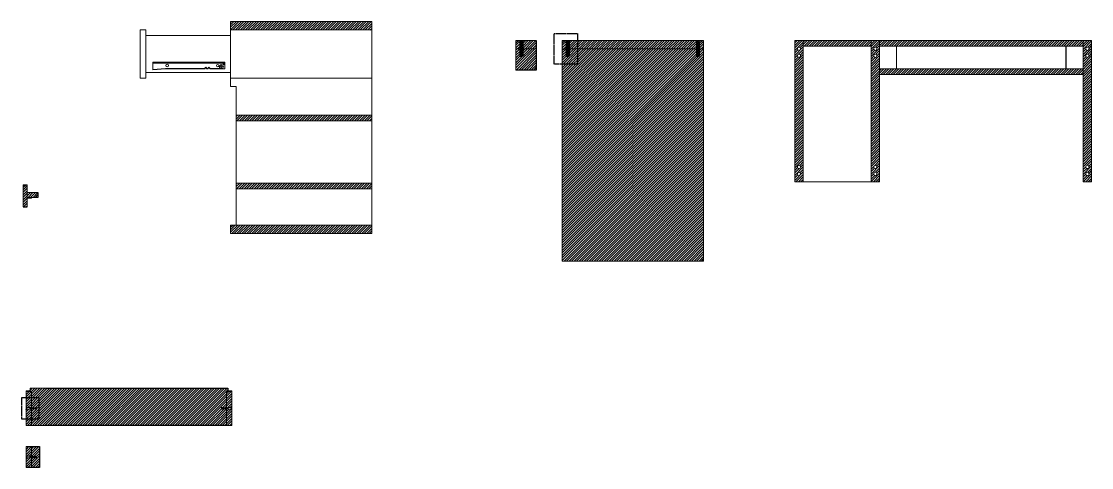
# Model space of a CAD drawing. Header units: inches. Extents: x -807 to 10, y -165 to 181.
# Drawn here: x -368.9 to 9.7, y -11.3 to 146.4 of the extents above; entities that cross this region are included whole.
import ezdxf

# ---------------------------------------------------------------- set-up
doc = ezdxf.new("R2010")
doc.units = ezdxf.units.IN
doc.header["$MEASUREMENT"] = 0
doc.linetypes.add('HIDDEN', pattern=[0.375, 0.25, -0.125])

msp = doc.modelspace()

# ---------------------------------------------------------------- hatches: boundary and pattern name
h = msp.add_hatch()
h.set_pattern_fill('ANSI31', color=256, scale=5)
h.paths.add_polyline_path([(-244.92895, 146.43416), (-294.92895, 146.43416), (-294.92895, 143.43416), (-244.92895, 143.43416)])
h.paths.add_polyline_path([(-244.92895, 113.28242), (-292.92895, 113.28242), (-292.92895, 111.28242), (-244.92895, 111.28242)])
h.paths.add_polyline_path([(-244.92895, 89.26928), (-292.92895, 89.26928), (-292.92895, 87.26928), (-244.92895, 87.26928)])
h.paths.add_polyline_path([(-244.92895, 74.43416), (-294.92895, 74.43416), (-294.92895, 73.7179), (-294.92895, 71.43416), (-244.92895, 71.43416)])
h = msp.add_hatch()
h.set_pattern_fill('ANSI31', color=256, scale=5)
h.set_pattern_definition([(45, (0, 0.4942), (-0.4419417, 0.4419417), [])])
h.paths.add_polyline_path([(-186.80374, 139.72478), (-193.94803, 139.72478), (-193.94803, 136.72478), (-192.58153, 136.72478), (-192.58153, 139.21145, -0.278502654), (-192.49153, 139.31145), (-192.44153, 139.31145), (-192.44153, 139.41145), (-191.59153, 139.41145), (-191.59153, 139.31145), (-191.55598, 139.31145, -0.414213562), (-191.44153, 139.21145), (-191.44153, 136.72478), (-186.80374, 136.72478)])
h.paths.add_polyline_path([(-186.80374, 136.72478), (-191.44153, 136.72478), (-191.44153, 134.21145), (-192.58153, 134.21145, 0.278502654), (-192.49153, 134.11145), (-191.59153, 134.11145), (-191.59153, 134.01145), (-192.44153, 134.01145), (-192.44153, 134.11145), (-192.49153, 134.11145, -0.278502654), (-192.58153, 134.21145), (-192.58153, 136.72478), (-193.94803, 136.72478), (-193.94803, 129.25299), (-186.80374, 129.25299)])
h = msp.add_hatch()
h.set_pattern_fill('ANSI31', color=256, scale=5)
h.paths.add_polyline_path([(-177.55916, 139.72478), (-177.55916, 136.72478), (-176.19266, 136.72478), (-176.19266, 139.21145, -0.278502654), (-176.10266, 139.31145), (-176.05266, 139.31145), (-176.05266, 139.41145), (-175.20266, 139.41145), (-175.20266, 139.31145), (-175.16711, 139.31145, -0.414213562), (-175.05266, 139.21145), (-175.05266, 136.72478), (-130.12916, 136.72478), (-130.12916, 139.21145, -0.278502654), (-130.03916, 139.31145), (-129.98916, 139.31145), (-129.98916, 139.41145), (-129.13916, 139.41145), (-129.13916, 139.31145), (-129.10361, 139.31145, -0.414213562), (-128.98916, 139.21145), (-128.98916, 136.72478), (-127.55916, 136.72478), (-127.55916, 139.72478)])
h = msp.add_hatch()
h.set_pattern_fill('ANSI31', color=256, scale=5)
h.paths.add_polyline_path([(-127.55916, 136.72478), (-128.98916, 136.72478), (-128.98916, 134.21145), (-128.98916, 134.11145), (-129.13916, 134.11145), (-129.13916, 134.01145), (-129.98916, 134.01145), (-130.03916, 134.11145), (-130.12916, 134.11145), (-130.12916, 134.21145), (-130.12916, 136.72478), (-175.05266, 136.72478), (-175.05266, 134.21145), (-175.05266, 134.11145), (-175.20266, 134.11145), (-175.20266, 134.01145), (-176.05266, 134.01145), (-176.10266, 134.11145), (-176.19266, 134.11145), (-176.19266, 134.21145), (-176.19266, 136.72478), (-177.55916, 136.72478), (-177.55916, 61.72478), (-127.55916, 61.72478)])
h = msp.add_hatch()
h.set_pattern_fill('ANSI31', color=256, scale=5)
h.set_pattern_definition([(45, (8.0895, -8.79224), (-0.4419417, 0.4419417), [])])
h.paths.add_polyline_path([(-92.30499, 139.72478), (-95.30499, 139.72478), (-95.30499, 89.72478), (-92.30499, 89.72478)])
h.paths.add_polyline_path([(-94.37241, 134.30482, -1), (-93.22943, 134.30482, -1)], flags=16)
h.paths.add_polyline_path([(-94.37241, 136.76513, -1), (-93.22943, 136.76513, -1)], flags=16)
h.paths.add_polyline_path([(-93.22943, 95.00905, -1), (-94.37241, 95.00905, -1)], flags=16)
h.paths.add_polyline_path([(-93.22943, 92.54874, -1), (-94.37241, 92.54874, -1)], flags=16)
h.paths.add_polyline_path([(-92.30499, 139.72478), (-92.30499, 137.72478), (-68.30499, 137.72478), (-68.30499, 139.72478)])
h.paths.add_polyline_path([(-68.30499, 89.72478), (-65.30499, 89.72478), (-65.30499, 139.72478), (-68.30499, 139.72478)])
h.paths.add_polyline_path([(-67.37439, 134.30482, -1), (-66.23141, 134.30482, -1)], flags=16)
h.paths.add_polyline_path([(-67.37439, 136.76513, -1), (-66.23141, 136.76513, -1)], flags=16)
h.paths.add_polyline_path([(-66.23141, 95.00905, -1), (-67.37439, 95.00905, -1)], flags=16)
h.paths.add_polyline_path([(-66.23141, 92.54874, -1), (-67.37439, 92.54874, -1)], flags=16)
h.paths.add_polyline_path([(-65.30499, 129.72478), (-65.30499, 127.72478), (6.69501, 127.72478), (6.69501, 129.72478)])
h.paths.add_polyline_path([(6.69501, 137.72478), (6.69501, 139.72478), (-65.30499, 139.72478), (-65.30499, 137.72478)])
h.paths.add_polyline_path([(6.69501, 89.72478), (9.69501, 89.72478), (9.69501, 139.72478), (6.69501, 139.72478)])
h.paths.add_polyline_path([(7.65184, 134.30482, -1), (8.79482, 134.30482, -1)], flags=16)
h.paths.add_polyline_path([(7.65184, 136.76513, -1), (8.79482, 136.76513, -1)], flags=16)
h.paths.add_polyline_path([(8.79482, 95.00905, -1), (7.65184, 95.00905, -1)], flags=16)
h.paths.add_polyline_path([(8.79482, 92.54874, -1), (7.65184, 92.54874, -1)], flags=16)
h = msp.add_hatch()
h.set_pattern_fill('ANSI31', color=256, scale=5)
h.paths.add_polyline_path([(-366.85493, 88.71202), (-368.29493, 88.71202), (-368.29493, 80.83559), (-366.85493, 80.83559)])
h.paths.add_polyline_path([(-363.04061, 85.93399), (-366.85493, 85.93399), (-366.85493, 84.20599), (-363.04061, 84.20599)])
h = msp.add_hatch()
h.set_pattern_fill('ANSI31', color=256, scale=5)
h.paths.add_polyline_path([(-365.37512, 13.34879), (-367.2561, 13.34879), (-367.2561, 9.64584, -0.094492295), (-367.15274, 10.17325), (-367.03951, 10.17325), (-367.03951, 9.914), (-365.96444, 9.914), (-365.96444, 9.78905), (-365.90907, 9.78905), (-365.90907, 9.914), (-365.87338, 9.914), (-365.87338, 9.78905), (-365.79129, 9.78905), (-365.79129, 9.83469), (-365.7556, 9.83469), (-365.7556, 9.78905), (-365.66638, 9.78905), (-365.66638, 9.914), (-365.63069, 9.914), (-365.63069, 9.78905), (-365.5379, 9.78905), (-365.5379, 9.83469), (-365.5022, 9.83469), (-365.5022, 9.78905), (-365.42012, 9.78905), (-365.42012, 9.914), (-365.37512, 9.914)])
h.paths.add_polyline_path([(-365.37512, 15.56201), (-367.2561, 15.56201), (-367.2561, 13.34879), (-365.37512, 13.34879)])
h.paths.add_polyline_path([(-365.83743, 15.88885), (-367.19317, 15.88885), (-367.19317, 15.56201), (-365.83743, 15.56201)])
h.paths.add_polyline_path([(-365.37512, 5.92947), (-367.2561, 5.92947), (-367.2561, 3.54954), (-365.37512, 3.54954)])
h.paths.add_polyline_path([(-296.29975, 15.56201), (-295.83743, 15.56201), (-295.83743, 16.75746), (-360.43582, 16.75746), (-365.83743, 16.75746), (-365.83743, 15.56201), (-365.37512, 15.56201), (-365.37512, 13.34879), (-362.5789, 13.34879), (-362.5789, 5.92947), (-365.37512, 5.92947), (-365.37512, 3.54954), (-360.43582, 3.54954), (-296.29975, 3.54954), (-296.29975, 9.51355), (-296.39037, 9.51355), (-296.39037, 9.46737), (-296.42606, 9.46737), (-296.42606, 9.51355), (-296.52242, 9.51355), (-296.52242, 9.38806), (-296.55811, 9.38806), (-296.55811, 9.51355), (-296.66518, 9.51355), (-296.66518, 9.46737), (-296.70087, 9.46737), (-296.70087, 9.51355), (-296.8008, 9.51355), (-296.8008, 9.38806), (-296.83649, 9.38806), (-296.83649, 9.51355), (-296.92572, 9.51355), (-296.92572, 9.46737), (-296.96141, 9.46737), (-296.96141, 9.51355), (-297.06134, 9.51355), (-297.06134, 9.38806), (-297.09703, 9.38806), (-297.09703, 9.51355), (-297.19696, 9.51355), (-297.19696, 9.46737), (-297.23265, 9.46737), (-297.23265, 9.51355), (-297.35042, 9.51355), (-297.35042, 9.38806), (-297.38611, 9.38806), (-297.38611, 9.51355), (-297.48604, 9.51355), (-297.48604, 9.46737), (-297.52174, 9.46737), (-297.52174, 9.51355), (-297.6288, 9.51355), (-297.6288, 9.38806), (-297.6645, 9.38806), (-297.6645, 9.51355), (-297.78584, 9.51355), (-297.78584, 9.46737), (-297.82153, 9.46737), (-297.82153, 9.51355), (-297.91432, 9.51355), (-297.91432, 9.38806), (-297.99216, 9.38806), (-297.99216, 9.38956), (-298.15136, 9.38956), (-298.15136, 9.914), (-297.99216, 9.914), (-297.99216, 9.70149), (-297.82153, 9.70149), (-297.82153, 9.83469), (-297.78584, 9.83469), (-297.78584, 9.78905), (-297.6645, 9.78905), (-297.6645, 9.914), (-297.6288, 9.914), (-297.6288, 9.78905), (-297.52174, 9.78905), (-297.52174, 9.83469), (-297.48604, 9.83469), (-297.48604, 9.78905), (-297.38611, 9.78905), (-297.38611, 9.914), (-297.35042, 9.914), (-297.35042, 9.78905), (-297.23265, 9.78905), (-297.23265, 9.83469), (-297.19696, 9.83469), (-297.19696, 9.78905), (-297.09703, 9.78905), (-297.09703, 9.914), (-297.06134, 9.914), (-297.06134, 9.78905), (-296.96141, 9.78905), (-296.96141, 9.83469), (-296.92572, 9.83469), (-296.92572, 9.78905), (-296.83649, 9.78905), (-296.83649, 9.914), (-296.8008, 9.914), (-296.8008, 9.78905), (-296.70087, 9.78905), (-296.70087, 9.83469), (-296.66518, 9.83469), (-296.66518, 9.78905), (-296.55811, 9.78905), (-296.55811, 9.914), (-296.52242, 9.914), (-296.52242, 9.78905), (-296.42606, 9.78905), (-296.42606, 9.83469), (-296.39037, 9.83469), (-296.39037, 9.78905), (-296.29975, 9.78905)])
h.paths.add_polyline_path([(-294.41876, 15.56201), (-296.29975, 15.56201), (-296.29975, 9.78905), (-296.39037, 9.78905), (-296.39037, 9.70149), (-296.17266, 9.70149), (-296.17266, 9.83469), (-296.13697, 9.83469), (-296.13697, 9.78905), (-296.04418, 9.78905), (-296.04418, 9.914), (-296.00849, 9.914), (-296.00849, 9.78905), (-295.91927, 9.78905), (-295.91927, 9.83469), (-295.88357, 9.83469), (-295.88357, 9.78905), (-295.80149, 9.78905), (-295.80149, 9.914), (-295.7658, 9.914), (-295.7658, 9.78905), (-295.71043, 9.78905), (-295.71043, 9.914), (-294.63196, 9.914), (-294.63196, 10.17325), (-294.52213, 10.17325, -0.094492295), (-294.41876, 9.64584)])
h.paths.add_polyline_path([(-294.41876, 9.64584, 0.094492295), (-294.52213, 10.17325), (-294.63196, 10.17325), (-294.63196, 9.914), (-295.71043, 9.914), (-295.71043, 9.78905), (-295.71043, 9.51355), (-295.7658, 9.51355), (-295.7658, 9.38806), (-295.80149, 9.38806), (-295.80149, 9.51355), (-295.88357, 9.51355), (-295.88357, 9.46737), (-295.91927, 9.46737), (-295.91927, 9.51355), (-296.00849, 9.51355), (-296.00849, 9.38806), (-296.04418, 9.38806), (-296.04418, 9.51355), (-296.13697, 9.51355), (-296.13697, 9.46737), (-296.17266, 9.46737), (-296.17266, 9.51355), (-296.25475, 9.51355), (-296.25475, 9.38806), (-296.29975, 9.38806), (-296.29975, 3.54954), (-294.41876, 3.54954)])
h.paths.add_polyline_path([(-294.63196, 9.914), (-295.71043, 9.914), (-295.71043, 9.78905), (-295.71043, 9.38956), (-294.63535, 9.38956, -0.12933134)], flags=16)
h.paths.add_polyline_path([(-294.52213, 10.17325, 0.068614146), (-294.63196, 9.914), (-294.63196, 9.37666, 0.068614146), (-294.52213, 9.1174), (-294.51673, 9.1174, 0.190687197)])
h = msp.add_hatch()
h.set_pattern_fill('ANSI31', color=256, scale=5)
h.paths.add_polyline_path([(-294.48169, 15.88885), (-295.83743, 15.88885), (-295.83743, 15.56201), (-294.48169, 15.56201)])
h = msp.add_hatch()
h.set_pattern_fill('ANSI31', color=256, scale=5)
h.paths.add_polyline_path([(-362.5789, 13.34879), (-365.37512, 13.34879), (-365.37512, 9.78905), (-365.2845, 9.78905), (-365.2845, 9.83469), (-365.2488, 9.83469), (-365.2488, 9.78905), (-365.15244, 9.78905), (-365.15244, 9.914), (-365.11675, 9.914), (-365.11675, 9.78905), (-365.00969, 9.78905), (-365.00969, 9.83469), (-364.97399, 9.83469), (-364.97399, 9.78905), (-364.87406, 9.78905), (-364.87406, 9.914), (-364.83837, 9.914), (-364.83837, 9.78905), (-364.74915, 9.78905), (-364.74915, 9.83469), (-364.71346, 9.83469), (-364.71346, 9.78905), (-364.61353, 9.78905), (-364.61353, 9.914), (-364.57784, 9.914), (-364.57784, 9.78905), (-364.47791, 9.78905), (-364.47791, 9.83469), (-364.44222, 9.83469), (-364.44222, 9.78905), (-364.32444, 9.78905), (-364.32444, 9.914), (-364.28875, 9.914), (-364.28875, 9.78905), (-364.18882, 9.78905), (-364.18882, 9.83469), (-364.15313, 9.83469), (-364.15313, 9.78905), (-364.04606, 9.78905), (-364.04606, 9.914), (-364.01037, 9.914), (-364.01037, 9.78905), (-363.88903, 9.78905), (-363.88903, 9.83469), (-363.85334, 9.83469), (-363.85334, 9.78905), (-363.76055, 9.78905), (-363.76055, 9.914), (-363.72485, 9.914), (-363.72485, 9.78905), (-363.68271, 9.78905), (-363.68271, 9.914), (-363.52351, 9.914), (-363.52351, 9.38956), (-363.68271, 9.38956), (-363.68271, 9.51355), (-363.72485, 9.51355), (-363.72485, 9.38806), (-363.76055, 9.38806), (-363.76055, 9.51355), (-363.85334, 9.51355), (-363.85334, 9.46737), (-363.88903, 9.46737), (-363.88903, 9.51355), (-364.01037, 9.51355), (-364.01037, 9.38806), (-364.04606, 9.38806), (-364.04606, 9.51355), (-364.15313, 9.51355), (-364.15313, 9.46737), (-364.18882, 9.46737), (-364.18882, 9.51355), (-364.28875, 9.51355), (-364.28875, 9.38806), (-364.32444, 9.38806), (-364.32444, 9.51355), (-364.44222, 9.51355), (-364.44222, 9.46737), (-364.47791, 9.46737), (-364.47791, 9.51355), (-364.57784, 9.51355), (-364.57784, 9.38806), (-364.61353, 9.38806), (-364.61353, 9.51355), (-364.71346, 9.51355), (-364.71346, 9.46737), (-364.74915, 9.46737), (-364.74915, 9.51355), (-364.83837, 9.51355), (-364.83837, 9.38806), (-364.87406, 9.38806), (-364.87406, 9.51355), (-364.97399, 9.51355), (-364.97399, 9.46737), (-365.00969, 9.46737), (-365.00969, 9.51355), (-365.11675, 9.51355), (-365.11675, 9.38806), (-365.15244, 9.38806), (-365.15244, 9.51355), (-365.2488, 9.51355), (-365.2488, 9.46737), (-365.2845, 9.46737), (-365.2845, 9.51355), (-365.37512, 9.51355), (-365.37512, 5.92947), (-362.5789, 5.92947)])
h = msp.add_hatch()
h.set_pattern_fill('ANSI31', color=256, scale=5)
h.paths.add_polyline_path([(-365.37512, 9.38806), (-365.42012, 9.38806), (-365.42012, 9.51355), (-365.5022, 9.51355), (-365.5022, 9.46737), (-365.5379, 9.46737), (-365.5379, 9.51355), (-365.63069, 9.51355), (-365.63069, 9.38806), (-365.66638, 9.38806), (-365.66638, 9.51355), (-365.7556, 9.51355), (-365.7556, 9.46737), (-365.79129, 9.46737), (-365.79129, 9.51355), (-365.87338, 9.51355), (-365.87338, 9.38806), (-365.90907, 9.38806), (-365.90907, 9.51355), (-365.96444, 9.51355), (-365.96444, 9.38956), (-367.03951, 9.38956), (-367.03951, 9.1174), (-367.15813, 9.1174, -0.091915829), (-367.2561, 9.63118), (-367.2561, 5.92947), (-365.37512, 5.92947)])
h = msp.add_hatch()
h.set_pattern_fill('ANSI31', color=256, scale=5)
h.paths.add_polyline_path([(-365.37512, -3.85552), (-367.2561, -3.85552), (-367.2561, -7.57312, -0.097070006), (-367.15274, -7.03106, -0.068614146), (-367.04291, -7.29031), (-365.96444, -7.29031), (-365.96444, -7.41526), (-365.90907, -7.41526), (-365.90907, -7.29031), (-365.87338, -7.29031), (-365.87338, -7.41526), (-365.79129, -7.41526), (-365.79129, -7.36962), (-365.7556, -7.36962), (-365.7556, -7.41526), (-365.66638, -7.41526), (-365.66638, -7.29031), (-365.63069, -7.29031), (-365.63069, -7.41526), (-365.5379, -7.41526), (-365.5379, -7.36962), (-365.5022, -7.36962), (-365.5022, -7.41526), (-365.42012, -7.41526), (-365.42012, -7.29031), (-365.37512, -7.29031)])
h.paths.add_polyline_path([(-362.47678, -3.85552), (-365.37512, -3.85552), (-365.37512, -7.41526), (-365.2845, -7.41526), (-365.2845, -7.36962), (-365.2488, -7.36962), (-365.2488, -7.41526), (-365.15244, -7.41526), (-365.15244, -7.29031), (-365.11675, -7.29031), (-365.11675, -7.41526), (-365.00969, -7.41526), (-365.00969, -7.36962), (-364.97399, -7.36962), (-364.97399, -7.41526), (-364.87406, -7.41526), (-364.87406, -7.29031), (-364.83837, -7.29031), (-364.83837, -7.41526), (-364.74915, -7.41526), (-364.74915, -7.36962), (-364.71346, -7.36962), (-364.71346, -7.41526), (-364.61353, -7.41526), (-364.61353, -7.29031), (-364.57784, -7.29031), (-364.57784, -7.41526), (-364.47791, -7.41526), (-364.47791, -7.36962), (-364.44222, -7.36962), (-364.44222, -7.41526), (-364.32444, -7.41526), (-364.32444, -7.29031), (-364.28875, -7.29031), (-364.28875, -7.41526), (-364.18882, -7.41526), (-364.18882, -7.36962), (-364.15313, -7.36962), (-364.15313, -7.41526), (-364.04606, -7.41526), (-364.04606, -7.29031), (-364.01037, -7.29031), (-364.01037, -7.41526), (-363.88903, -7.41526), (-363.88903, -7.36962), (-363.85334, -7.36962), (-363.85334, -7.41526), (-363.76055, -7.41526), (-363.76055, -7.29031), (-363.72485, -7.29031), (-363.72485, -7.41526), (-363.68271, -7.41526), (-363.68271, -7.29031), (-363.52351, -7.29031), (-363.52351, -7.81474), (-363.68271, -7.81474), (-363.68271, -7.69076), (-363.72485, -7.69076), (-363.72485, -7.81625), (-363.76055, -7.81625), (-363.76055, -7.69076), (-363.85334, -7.69076), (-363.85334, -7.73694), (-363.88903, -7.73694), (-363.88903, -7.69076), (-364.01037, -7.69076), (-364.01037, -7.81625), (-364.04606, -7.81625), (-364.04606, -7.69076), (-364.15313, -7.69076), (-364.15313, -7.73694), (-364.18882, -7.73694), (-364.18882, -7.69076), (-364.28875, -7.69076), (-364.28875, -7.81625), (-364.32444, -7.81625), (-364.32444, -7.69076), (-364.44222, -7.69076), (-364.44222, -7.73694), (-364.47791, -7.73694), (-364.47791, -7.69076), (-364.57784, -7.69076), (-364.57784, -7.81625), (-364.61353, -7.81625), (-364.61353, -7.69076), (-364.71346, -7.69076), (-364.71346, -7.73694), (-364.74915, -7.73694), (-364.74915, -7.69076), (-364.83837, -7.69076), (-364.83837, -7.81625), (-364.87406, -7.81625), (-364.87406, -7.69076), (-364.97399, -7.69076), (-364.97399, -7.73694), (-365.00969, -7.73694), (-365.00969, -7.69076), (-365.11675, -7.69076), (-365.11675, -7.81625), (-365.15244, -7.81625), (-365.15244, -7.69076), (-365.2488, -7.69076), (-365.2488, -7.73694), (-365.2845, -7.73694), (-365.2845, -7.69076), (-365.37512, -7.69076), (-365.37512, -11.27484), (-362.47678, -11.27484)])
h.paths.add_polyline_path([(-365.37512, -7.81625), (-365.42012, -7.81625), (-365.42012, -7.69076), (-365.5022, -7.69076), (-365.5022, -7.73694), (-365.5379, -7.73694), (-365.5379, -7.69076), (-365.63069, -7.69076), (-365.63069, -7.81625), (-365.66638, -7.81625), (-365.66638, -7.69076), (-365.7556, -7.69076), (-365.7556, -7.73694), (-365.79129, -7.73694), (-365.79129, -7.69076), (-365.87338, -7.69076), (-365.87338, -7.81625), (-365.90907, -7.81625), (-365.90907, -7.69076), (-365.96444, -7.69076), (-365.96444, -7.81474), (-367.03951, -7.81474, -0.073412496), (-367.156, -8.09234, -0.092941562), (-367.2561, -7.57312), (-367.2561, -11.27484), (-365.37512, -11.27484)])

# ---------------------------------------------------------------- linework, layer by layer
at = {"lineweight": 5}
for p, q in [((-294.92895, 143.43416), (-244.92895, 143.43416)), ((-192.58153, 134.21145), (-192.25864, 139.21145)), ((-192.58153, 137.41485), (-192.46551, 139.21145)), ((-192.33433, 134.21145), (-192.01144, 139.21145)), ((-192.10147, 134.21145), (-191.77858, 139.21145)), ((-191.8686, 134.21145), (-191.54572, 139.21145)), ((-191.63575, 134.21145), (-191.44153, 137.21899)), ((-191.55598, 139.31145), (-191.59153, 139.31145)), ((-176.19266, 134.21145), (-175.86977, 139.21145)), ((-176.19266, 137.41485), (-176.07823, 139.21145)), ((-175.94546, 134.21145), (-175.62257, 139.21145)), ((-175.7126, 134.21145), (-175.38971, 139.21145)), ((-175.47974, 134.21145), (-175.15685, 139.21145)), ((-175.24688, 134.21145), (-175.05266, 137.21899)), ((-175.16711, 139.31145), (-175.20266, 139.31145)), ((-130.12916, 134.21145), (-129.80627, 139.21145)), ((-130.12916, 137.41485), (-130.01314, 139.21145)), ((-129.88196, 134.21145), (-129.55907, 139.21145)), ((-129.6491, 134.21145), (-129.32621, 139.21145)), ((-129.41623, 134.21145), (-129.09335, 139.21145)), ((-129.18338, 134.21145), (-128.98916, 137.21899)), ((-129.10361, 139.31145), (-129.13916, 139.31145)), ((-92.30499, 137.72478), (-68.30499, 137.72478)), ((-65.30499, 139.72478), (6.69501, 139.72478)), ((-65.30499, 137.72478), (6.69501, 137.72478)), ((-59.30499, 129.72478), (-59.30499, 137.72478)), ((-191.55598, 134.11145), (-191.59153, 134.11145)), ((-175.16711, 134.11145), (-175.20266, 134.11145)), ((-129.10361, 134.11145), (-129.13916, 134.11145)), ((-322.46381, 131.67607), (-296.96309, 131.67607)), ((-65.30499, 129.72478), (6.69501, 129.72478)), ((-65.30499, 127.72478), (6.69501, 127.72478)), ((-292.92895, 113.28242), (-244.92895, 113.28242)), ((-292.92895, 111.28242), (-244.92895, 111.28242)), ((-292.92895, 89.26928), (-244.92895, 89.26928)), ((-292.92895, 87.26928), (-244.92895, 87.26928)), ((-92.30499, 89.72478), (-68.30499, 89.72478)), ((-366.85493, 84.20599), (-363.04061, 84.20599)), ((-366.85493, 83.91799), (-365.41493, 83.91799)), ((-365.41493, 83.91799), (-365.41493, 84.20599)), ((-365.41493, 83.91799), (-365.41493, 83.91799)), ((-294.92895, 74.43416), (-244.92895, 74.43416)), ((-365.83743, 15.56201), (-365.83743, 16.75746)), ((-365.83743, 16.75746), (-360.43582, 16.75746)), ((-295.83743, 15.56201), (-295.83743, 16.75746)), ((-365.96444, 9.914), (-365.96444, 9.38956)), ((-365.96444, 9.51355), (-365.90907, 9.51355)), ((-365.87338, 9.51355), (-365.79129, 9.51355)), ((-365.7556, 9.51355), (-365.66638, 9.51355)), ((-365.63069, 9.51355), (-365.5379, 9.51355)), ((-365.5022, 9.51355), (-365.42012, 9.51355)), ((-365.38443, 9.51355), (-365.2845, 9.51355)), ((-365.2488, 9.51355), (-365.15244, 9.51355)), ((-365.11675, 9.51355), (-365.00969, 9.51355)), ((-364.97399, 9.51355), (-364.87406, 9.51355)), ((-364.83837, 9.51355), (-364.74915, 9.51355)), ((-364.71346, 9.51355), (-364.61353, 9.51355)), ((-364.57784, 9.51355), (-364.47791, 9.51355)), ((-364.44222, 9.51355), (-364.32444, 9.51355)), ((-364.28875, 9.51355), (-364.18882, 9.51355)), ((-364.15313, 9.51355), (-364.04606, 9.51355)), ((-364.01037, 9.51355), (-363.88903, 9.51355)), ((-363.85334, 9.51355), (-363.76055, 9.51355)), ((-363.72485, 9.51355), (-363.68271, 9.51355)), ((-363.68271, 9.914), (-363.68271, 9.38956)), ((-297.99216, 9.914), (-297.99216, 9.38956)), ((-297.95001, 9.51355), (-297.99216, 9.51355)), ((-297.82153, 9.51355), (-297.91432, 9.51355)), ((-297.6645, 9.51355), (-297.78584, 9.51355)), ((-297.52174, 9.51355), (-297.6288, 9.51355)), ((-297.38611, 9.51355), (-297.48604, 9.51355)), ((-297.23265, 9.51355), (-297.35042, 9.51355)), ((-297.09703, 9.51355), (-297.19696, 9.51355)), ((-296.96141, 9.51355), (-297.06134, 9.51355)), ((-296.83649, 9.51355), (-296.92572, 9.51355)), ((-296.70087, 9.51355), (-296.8008, 9.51355)), ((-296.55811, 9.51355), (-296.66518, 9.51355)), ((-296.42606, 9.51355), (-296.52242, 9.51355)), ((-296.29044, 9.51355), (-296.39037, 9.51355)), ((-296.17266, 9.51355), (-296.25475, 9.51355)), ((-296.04418, 9.51355), (-296.13697, 9.51355)), ((-295.91927, 9.51355), (-296.00849, 9.51355)), ((-295.80149, 9.51355), (-295.88357, 9.51355)), ((-295.71043, 9.51355), (-295.7658, 9.51355)), ((-295.71043, 9.914), (-295.71043, 9.38956)), ((-360.43582, 3.54954), (-365.37512, 3.54954)), ((-365.96444, -7.29031), (-365.96444, -7.81474)), ((-363.68271, -7.29031), (-363.68271, -7.81474)), ((-365.96444, -7.69076), (-365.90907, -7.69076)), ((-365.87338, -7.69076), (-365.79129, -7.69076)), ((-365.7556, -7.69076), (-365.66638, -7.69076)), ((-365.63069, -7.69076), (-365.5379, -7.69076)), ((-365.5022, -7.69076), (-365.42012, -7.69076)), ((-365.38443, -7.69076), (-365.2845, -7.69076)), ((-365.2488, -7.69076), (-365.15244, -7.69076)), ((-365.11675, -7.69076), (-365.00969, -7.69076)), ((-364.97399, -7.69076), (-364.87406, -7.69076)), ((-364.83837, -7.69076), (-364.74915, -7.69076)), ((-364.71346, -7.69076), (-364.61353, -7.69076)), ((-364.57784, -7.69076), (-364.47791, -7.69076)), ((-364.44222, -7.69076), (-364.32444, -7.69076)), ((-364.28875, -7.69076), (-364.18882, -7.69076)), ((-364.15313, -7.69076), (-364.04606, -7.69076)), ((-364.01037, -7.69076), (-363.88903, -7.69076)), ((-363.85334, -7.69076), (-363.76055, -7.69076)), ((-363.72485, -7.69076), (-363.68271, -7.69076))]:
    msp.add_line(p, q, dxfattribs=at)
for p, q in [((0.69501, 129.72478), (0.69501, 137.72478)), ((-368.29493, 88.71202), (-366.85493, 88.71202)), ((-363.04061, 85.93399), (-363.04061, 84.20599)), ((-368.29493, 80.83559), (-366.85493, 80.83559))]:
    msp.add_line(p, q)
at = {"lineweight": 5, "ltscale": 0.1}
msp.add_line((-368.29493, 88.71202), (-368.29493, 80.83559), dxfattribs=at)
at = {"lineweight": 5}
for points in [[(-294.92895, 123.43416), (-294.92895, 146.43416), (-244.92895, 146.43416), (-244.92895, 73.7179)], [(-324.92895, 141.43416), (-324.92895, 143.43416), (-326.92895, 143.43416), (-326.92895, 126.43416), (-324.92895, 126.43416), (-324.92895, 128.43416)], [(-294.92895, 141.43416), (-324.92895, 141.43416), (-324.92895, 128.43416), (-294.92895, 128.43416)], [(-193.94803, 136.72478), (-193.94803, 139.72478), (-186.80374, 139.72478)], [(-192.58153, 136.72478), (-193.94803, 136.72478), (-193.94803, 129.25299)], [(-192.58153, 136.72478), (-193.94803, 136.72478)], [(-192.01153, 139.21145), (-191.44153, 139.21145), (-191.44153, 134.21145), (-192.58153, 134.21145), (-192.58153, 139.21145), (-192.01153, 139.21145)], [(-192.44153, 139.31145), (-192.44153, 139.41145), (-191.59153, 139.41145), (-191.59153, 139.31145), (-192.49153, 139.31145)], [(-186.80374, 136.72478), (-191.44153, 136.72478)], [(-186.80374, 136.72478), (-191.44153, 136.72478)], [(-177.55916, 136.72478), (-177.55916, 139.72478), (-127.55916, 139.72478), (-127.55916, 136.72478), (-128.98916, 136.72478)], [(-176.19266, 136.72478), (-177.55916, 136.72478)], [(-176.19266, 136.72478), (-177.55916, 136.72478), (-177.55916, 61.72478), (-127.55916, 61.72478)], [(-175.62266, 139.21145), (-175.05266, 139.21145), (-175.05266, 134.21145), (-176.19266, 134.21145), (-176.19266, 139.21145), (-175.62266, 139.21145)], [(-176.05266, 139.31145), (-176.05266, 139.41145), (-175.20266, 139.41145), (-175.20266, 139.31145), (-176.10266, 139.31145)], [(-130.12916, 136.72478), (-175.05266, 136.72478)], [(-130.12916, 136.72478), (-175.05266, 136.72478)], [(-129.55916, 139.21145), (-128.98916, 139.21145), (-128.98916, 134.21145), (-130.12916, 134.21145), (-130.12916, 139.21145), (-129.55916, 139.21145)], [(-129.98916, 139.31145), (-129.98916, 139.41145), (-129.13916, 139.41145), (-129.13916, 139.31145), (-130.03916, 139.31145)], [(-127.55916, 61.72478), (-127.55916, 136.72478), (-128.98916, 136.72478)], [(-92.30499, 139.72478), (-92.30499, 89.72478), (-95.30499, 89.72478), (-95.30499, 139.72478), (-92.30499, 139.72478)], [(-92.30499, 139.72478), (-68.30499, 139.72478)], [(-68.30499, 139.72478), (-68.30499, 89.72478), (-65.30499, 89.72478), (-65.30499, 139.72478), (-68.30499, 139.72478)], [(6.69501, 139.72478), (6.69501, 89.72478), (9.69501, 89.72478), (9.69501, 139.72478), (6.69501, 139.72478)], [(-192.44153, 134.11145), (-192.44153, 134.01145), (-191.59153, 134.01145), (-191.59153, 134.11145), (-192.49153, 134.11145)], [(-176.05266, 134.11145), (-176.05266, 134.01145), (-175.20266, 134.01145), (-175.20266, 134.11145), (-176.10266, 134.11145)], [(-129.98916, 134.11145), (-129.98916, 134.01145), (-129.13916, 134.01145), (-129.13916, 134.11145), (-130.03916, 134.11145)], [(-322.46381, 129.33502), (-322.46381, 132.02147), (-296.96309, 132.02147)], [(-304.13857, 129.81583), (-317.89685, 129.81583), (-322.46381, 129.42112)], [(-322.46381, 129.33502), (-317.89685, 129.71583), (-304.05809, 129.71583)], [(-302.12973, 129.81583), (-302.57706, 130.2813), (-303.01342, 129.81583), (-303.24408, 129.81583), (-303.69183, 130.2813), (-304.13857, 129.81583)], [(-304.05809, 129.71583), (-303.69183, 130.10916), (-303.29179, 129.71583)], [(-303.29179, 129.71583), (-302.94082, 129.71583)], [(-303.01342, 129.81583), (-303.24408, 129.81583)], [(-302.94082, 129.71583), (-302.57456, 130.10916), (-302.17452, 129.71583)], [(-302.17452, 129.71583), (-298.98448, 129.71583), (-298.98448, 129.81583)], [(-298.98448, 129.81583), (-302.12973, 129.81583)], [(-296.96309, 132.02147), (-296.96309, 129.71583), (-298.98448, 129.71583)], [(-294.92895, 126.43416), (-244.92895, 126.43416)], [(-294.92895, 74.43416), (-294.92895, 71.43416), (-244.92895, 71.43416), (-244.92895, 126.43416)], [(-294.92895, 123.43416), (-292.92895, 123.43416), (-292.92895, 79.24201)], [(-366.85493, 80.83559), (-366.85493, 88.71202)], [(-366.85493, 85.93399), (-363.04061, 85.93399)], [(-292.92895, 79.24201), (-292.92895, 74.43416), (-294.92895, 74.43416)], [(-294.92895, 73.7179), (-294.92895, 74.43416)], [(-247.21437, 71.43416), (-292.64353, 71.43416)], [(-367.2561, 15.56201), (-365.37512, 15.56201), (-365.37512, 9.78905)], [(-365.37512, 9.51355), (-365.37512, 3.54954), (-367.2561, 3.54954), (-367.2561, 15.56201)], [(-367.19317, 15.56201), (-367.19317, 15.88885), (-365.83743, 15.88885)], [(-294.41876, 15.56201), (-296.29975, 15.56201), (-296.29975, 9.78905)], [(-296.29975, 9.51355), (-296.29975, 3.54954), (-294.41876, 3.54954), (-294.41876, 15.56201)], [(-294.48169, 15.56201), (-294.48169, 15.88885), (-295.83743, 15.88885)], [(-367.15274, 9.1174), (-367.15813, 9.1174)], [(-367.04291, 9.914), (-365.96444, 9.914)], [(-365.96444, 9.38956), (-367.03951, 9.38956), (-367.03951, 9.38956)], [(-365.96444, 9.78905), (-365.90907, 9.78905)], [(-365.96444, 9.70149), (-363.68271, 9.70149)], [(-365.96444, 9.60057), (-363.68271, 9.60057)], [(-365.90907, 9.70149), (-365.90907, 9.914), (-365.87338, 9.914), (-365.87338, 9.70149)], [(-365.90907, 9.60057), (-365.90907, 9.38806), (-365.87338, 9.38806), (-365.87338, 9.60057)], [(-365.87338, 9.78905), (-365.79129, 9.78905)], [(-365.79129, 9.70149), (-365.79129, 9.83469), (-365.7556, 9.83469), (-365.7556, 9.70149)], [(-365.79129, 9.60057), (-365.79129, 9.46737), (-365.7556, 9.46737), (-365.7556, 9.60057)], [(-365.7556, 9.78905), (-365.66638, 9.78905)], [(-365.66638, 9.70149), (-365.66638, 9.914), (-365.63069, 9.914), (-365.63069, 9.70149)], [(-365.66638, 9.60057), (-365.66638, 9.38806), (-365.63069, 9.38806), (-365.63069, 9.60057)], [(-365.63069, 9.78905), (-365.5379, 9.78905)], [(-365.5379, 9.70149), (-365.5379, 9.83469), (-365.5022, 9.83469), (-365.5022, 9.70149)], [(-365.5379, 9.60057), (-365.5379, 9.46737), (-365.5022, 9.46737), (-365.5022, 9.60057)], [(-365.5022, 9.78905), (-365.42012, 9.78905)], [(-365.42012, 9.70149), (-365.42012, 9.914), (-365.38443, 9.914), (-365.38443, 9.70149)], [(-365.42012, 9.60057), (-365.42012, 9.38806), (-365.38443, 9.38806), (-365.38443, 9.60057)], [(-365.38443, 9.78905), (-365.2845, 9.78905)], [(-365.2845, 9.70149), (-365.2845, 9.83469), (-365.2488, 9.83469), (-365.2488, 9.70149)], [(-365.2845, 9.60057), (-365.2845, 9.46737), (-365.2488, 9.46737), (-365.2488, 9.60057)], [(-365.2488, 9.78905), (-365.15244, 9.78905)], [(-365.15244, 9.70149), (-365.15244, 9.914), (-365.11675, 9.914), (-365.11675, 9.70149)], [(-365.15244, 9.60057), (-365.15244, 9.38806), (-365.11675, 9.38806), (-365.11675, 9.60057)], [(-365.11675, 9.78905), (-365.00969, 9.78905)], [(-365.00969, 9.70149), (-365.00969, 9.83469), (-364.97399, 9.83469), (-364.97399, 9.70149)], [(-365.00969, 9.60057), (-365.00969, 9.46737), (-364.97399, 9.46737), (-364.97399, 9.60057)], [(-364.97399, 9.78905), (-364.87406, 9.78905)], [(-364.87406, 9.70149), (-364.87406, 9.914), (-364.83837, 9.914), (-364.83837, 9.70149)], [(-364.87406, 9.60057), (-364.87406, 9.38806), (-364.83837, 9.38806), (-364.83837, 9.60057)], [(-364.83837, 9.78905), (-364.74915, 9.78905)], [(-364.74915, 9.70149), (-364.74915, 9.83469), (-364.71346, 9.83469), (-364.71346, 9.70149)], [(-364.74915, 9.60057), (-364.74915, 9.46737), (-364.71346, 9.46737), (-364.71346, 9.60057)], [(-364.71346, 9.78905), (-364.61353, 9.78905)], [(-364.61353, 9.70149), (-364.61353, 9.914), (-364.57784, 9.914), (-364.57784, 9.70149)], [(-364.61353, 9.60057), (-364.61353, 9.38806), (-364.57784, 9.38806), (-364.57784, 9.60057)], [(-364.57784, 9.78905), (-364.47791, 9.78905)], [(-364.47791, 9.70149), (-364.47791, 9.83469), (-364.44222, 9.83469), (-364.44222, 9.70149)], [(-364.47791, 9.60057), (-364.47791, 9.46737), (-364.44222, 9.46737), (-364.44222, 9.60057)], [(-364.44222, 9.78905), (-364.32444, 9.78905)], [(-364.32444, 9.70149), (-364.32444, 9.914), (-364.28875, 9.914), (-364.28875, 9.70149)], [(-364.32444, 9.60057), (-364.32444, 9.38806), (-364.28875, 9.38806), (-364.28875, 9.60057)], [(-364.28875, 9.78905), (-364.18882, 9.78905)], [(-364.18882, 9.70149), (-364.18882, 9.83469), (-364.15313, 9.83469), (-364.15313, 9.70149)], [(-364.18882, 9.60057), (-364.18882, 9.46737), (-364.15313, 9.46737), (-364.15313, 9.60057)], [(-364.15313, 9.78905), (-364.04606, 9.78905)], [(-364.04606, 9.70149), (-364.04606, 9.914), (-364.01037, 9.914), (-364.01037, 9.70149)], [(-364.04606, 9.60057), (-364.04606, 9.38806), (-364.01037, 9.38806), (-364.01037, 9.60057)], [(-364.01037, 9.78905), (-363.88903, 9.78905)], [(-363.88903, 9.70149), (-363.88903, 9.83469), (-363.85334, 9.83469), (-363.85334, 9.70149)], [(-363.88903, 9.60057), (-363.88903, 9.46737), (-363.85334, 9.46737), (-363.85334, 9.60057)], [(-363.85334, 9.78905), (-363.76055, 9.78905)], [(-363.76055, 9.70149), (-363.76055, 9.914), (-363.72485, 9.914), (-363.72485, 9.70149)], [(-363.76055, 9.60057), (-363.76055, 9.38806), (-363.72485, 9.38806), (-363.72485, 9.60057)], [(-363.72485, 9.78905), (-363.68271, 9.78905)], [(-363.68271, 9.914), (-363.52351, 9.914), (-363.52351, 9.38956), (-363.68271, 9.38956)], [(-297.99216, 9.914), (-298.15136, 9.914), (-298.15136, 9.38956), (-297.99216, 9.38956)], [(-297.95001, 9.78905), (-297.99216, 9.78905)], [(-295.71043, 9.70149), (-297.99216, 9.70149)], [(-295.71043, 9.60057), (-297.99216, 9.60057)], [(-297.91432, 9.70149), (-297.91432, 9.914), (-297.95001, 9.914), (-297.95001, 9.70149)], [(-297.91432, 9.60057), (-297.91432, 9.38806), (-297.95001, 9.38806), (-297.95001, 9.60057)], [(-297.82153, 9.78905), (-297.91432, 9.78905)], [(-297.78584, 9.70149), (-297.78584, 9.83469), (-297.82153, 9.83469), (-297.82153, 9.70149)], [(-297.78584, 9.60057), (-297.78584, 9.46737), (-297.82153, 9.46737), (-297.82153, 9.60057)], [(-297.6645, 9.78905), (-297.78584, 9.78905)], [(-297.6288, 9.70149), (-297.6288, 9.914), (-297.6645, 9.914), (-297.6645, 9.70149)], [(-297.6288, 9.60057), (-297.6288, 9.38806), (-297.6645, 9.38806), (-297.6645, 9.60057)], [(-297.52174, 9.78905), (-297.6288, 9.78905)], [(-297.48604, 9.70149), (-297.48604, 9.83469), (-297.52174, 9.83469), (-297.52174, 9.70149)], [(-297.48604, 9.60057), (-297.48604, 9.46737), (-297.52174, 9.46737), (-297.52174, 9.60057)], [(-297.38611, 9.78905), (-297.48604, 9.78905)], [(-297.35042, 9.70149), (-297.35042, 9.914), (-297.38611, 9.914), (-297.38611, 9.70149)], [(-297.35042, 9.60057), (-297.35042, 9.38806), (-297.38611, 9.38806), (-297.38611, 9.60057)], [(-297.23265, 9.78905), (-297.35042, 9.78905)], [(-297.19696, 9.70149), (-297.19696, 9.83469), (-297.23265, 9.83469), (-297.23265, 9.70149)], [(-297.19696, 9.60057), (-297.19696, 9.46737), (-297.23265, 9.46737), (-297.23265, 9.60057)], [(-297.09703, 9.78905), (-297.19696, 9.78905)], [(-297.06134, 9.70149), (-297.06134, 9.914), (-297.09703, 9.914), (-297.09703, 9.70149)], [(-297.06134, 9.60057), (-297.06134, 9.38806), (-297.09703, 9.38806), (-297.09703, 9.60057)], [(-296.96141, 9.78905), (-297.06134, 9.78905)], [(-296.92572, 9.70149), (-296.92572, 9.83469), (-296.96141, 9.83469), (-296.96141, 9.70149)], [(-296.92572, 9.60057), (-296.92572, 9.46737), (-296.96141, 9.46737), (-296.96141, 9.60057)], [(-296.83649, 9.78905), (-296.92572, 9.78905)], [(-296.8008, 9.70149), (-296.8008, 9.914), (-296.83649, 9.914), (-296.83649, 9.70149)], [(-296.8008, 9.60057), (-296.8008, 9.38806), (-296.83649, 9.38806), (-296.83649, 9.60057)], [(-296.70087, 9.78905), (-296.8008, 9.78905)], [(-296.66518, 9.70149), (-296.66518, 9.83469), (-296.70087, 9.83469), (-296.70087, 9.70149)], [(-296.66518, 9.60057), (-296.66518, 9.46737), (-296.70087, 9.46737), (-296.70087, 9.60057)], [(-296.55811, 9.78905), (-296.66518, 9.78905)], [(-296.52242, 9.70149), (-296.52242, 9.914), (-296.55811, 9.914), (-296.55811, 9.70149)], [(-296.52242, 9.60057), (-296.52242, 9.38806), (-296.55811, 9.38806), (-296.55811, 9.60057)], [(-296.42606, 9.78905), (-296.52242, 9.78905)], [(-296.39037, 9.70149), (-296.39037, 9.83469), (-296.42606, 9.83469), (-296.42606, 9.70149)], [(-296.39037, 9.60057), (-296.39037, 9.46737), (-296.42606, 9.46737), (-296.42606, 9.60057)], [(-296.29044, 9.78905), (-296.39037, 9.78905)], [(-296.25475, 9.70149), (-296.25475, 9.914), (-296.29044, 9.914), (-296.29044, 9.70149)], [(-296.25475, 9.60057), (-296.25475, 9.38806), (-296.29044, 9.38806), (-296.29044, 9.60057)], [(-296.17266, 9.78905), (-296.25475, 9.78905)], [(-296.13697, 9.70149), (-296.13697, 9.83469), (-296.17266, 9.83469), (-296.17266, 9.70149)], [(-296.13697, 9.60057), (-296.13697, 9.46737), (-296.17266, 9.46737), (-296.17266, 9.60057)], [(-296.04418, 9.78905), (-296.13697, 9.78905)], [(-296.00849, 9.70149), (-296.00849, 9.914), (-296.04418, 9.914), (-296.04418, 9.70149)], [(-296.00849, 9.60057), (-296.00849, 9.38806), (-296.04418, 9.38806), (-296.04418, 9.60057)], [(-295.91927, 9.78905), (-296.00849, 9.78905)], [(-295.88357, 9.70149), (-295.88357, 9.83469), (-295.91927, 9.83469), (-295.91927, 9.70149)], [(-295.88357, 9.60057), (-295.88357, 9.46737), (-295.91927, 9.46737), (-295.91927, 9.60057)], [(-295.80149, 9.78905), (-295.88357, 9.78905)], [(-295.7658, 9.70149), (-295.7658, 9.914), (-295.80149, 9.914), (-295.80149, 9.70149)], [(-295.7658, 9.60057), (-295.7658, 9.38806), (-295.80149, 9.38806), (-295.80149, 9.60057)], [(-295.71043, 9.78905), (-295.7658, 9.78905)], [(-294.63196, 9.914), (-295.71043, 9.914)], [(-295.71043, 9.38956), (-294.63535, 9.38956), (-294.63535, 9.38956)], [(-294.52213, 9.1174), (-294.51673, 9.1174)], [(-367.2561, -11.27484), (-367.2561, -3.85552)], [(-367.04291, -7.29031), (-365.96444, -7.29031)], [(-365.96444, -7.41526), (-365.90907, -7.41526)], [(-365.96444, -7.50282), (-363.68271, -7.50282)], [(-365.90907, -7.50282), (-365.90907, -7.29031), (-365.87338, -7.29031), (-365.87338, -7.50282)], [(-365.87338, -7.41526), (-365.79129, -7.41526)], [(-365.79129, -7.50282), (-365.79129, -7.36962), (-365.7556, -7.36962), (-365.7556, -7.50282)], [(-365.7556, -7.41526), (-365.66638, -7.41526)], [(-365.66638, -7.50282), (-365.66638, -7.29031), (-365.63069, -7.29031), (-365.63069, -7.50282)], [(-365.63069, -7.41526), (-365.5379, -7.41526)], [(-365.5379, -7.50282), (-365.5379, -7.36962), (-365.5022, -7.36962), (-365.5022, -7.50282)], [(-365.5022, -7.41526), (-365.42012, -7.41526)], [(-365.42012, -7.50282), (-365.42012, -7.29031), (-365.38443, -7.29031), (-365.38443, -7.50282)], [(-365.38443, -7.41526), (-365.2845, -7.41526)], [(-365.37512, -3.85552), (-365.37512, -7.41526)], [(-365.2845, -7.50282), (-365.2845, -7.36962), (-365.2488, -7.36962), (-365.2488, -7.50282)], [(-365.2488, -7.41526), (-365.15244, -7.41526)], [(-365.15244, -7.50282), (-365.15244, -7.29031), (-365.11675, -7.29031), (-365.11675, -7.50282)], [(-365.11675, -7.41526), (-365.00969, -7.41526)], [(-365.00969, -7.50282), (-365.00969, -7.36962), (-364.97399, -7.36962), (-364.97399, -7.50282)], [(-364.97399, -7.41526), (-364.87406, -7.41526)], [(-364.87406, -7.50282), (-364.87406, -7.29031), (-364.83837, -7.29031), (-364.83837, -7.50282)], [(-364.83837, -7.41526), (-364.74915, -7.41526)], [(-364.74915, -7.50282), (-364.74915, -7.36962), (-364.71346, -7.36962), (-364.71346, -7.50282)], [(-364.71346, -7.41526), (-364.61353, -7.41526)], [(-364.61353, -7.50282), (-364.61353, -7.29031), (-364.57784, -7.29031), (-364.57784, -7.50282)], [(-364.57784, -7.41526), (-364.47791, -7.41526)], [(-364.47791, -7.50282), (-364.47791, -7.36962), (-364.44222, -7.36962), (-364.44222, -7.50282)], [(-364.44222, -7.41526), (-364.32444, -7.41526)], [(-364.32444, -7.50282), (-364.32444, -7.29031), (-364.28875, -7.29031), (-364.28875, -7.50282)], [(-364.28875, -7.41526), (-364.18882, -7.41526)], [(-364.18882, -7.50282), (-364.18882, -7.36962), (-364.15313, -7.36962), (-364.15313, -7.50282)], [(-364.15313, -7.41526), (-364.04606, -7.41526)], [(-364.04606, -7.50282), (-364.04606, -7.29031), (-364.01037, -7.29031), (-364.01037, -7.50282)], [(-364.01037, -7.41526), (-363.88903, -7.41526)], [(-363.88903, -7.50282), (-363.88903, -7.36962), (-363.85334, -7.36962), (-363.85334, -7.50282)], [(-363.85334, -7.41526), (-363.76055, -7.41526)], [(-363.76055, -7.50282), (-363.76055, -7.29031), (-363.72485, -7.29031), (-363.72485, -7.50282)], [(-363.72485, -7.41526), (-363.68271, -7.41526)], [(-363.68271, -7.29031), (-363.52351, -7.29031), (-363.52351, -7.81474), (-363.68271, -7.81474)], [(-367.15274, -8.08691), (-367.15813, -8.08691)], [(-365.96444, -7.81474), (-367.03951, -7.81474), (-367.03951, -7.81474)], [(-365.96444, -7.60374), (-363.68271, -7.60374)], [(-365.90907, -7.60374), (-365.90907, -7.81625), (-365.87338, -7.81625), (-365.87338, -7.60374)], [(-365.79129, -7.60374), (-365.79129, -7.73694), (-365.7556, -7.73694), (-365.7556, -7.60374)], [(-365.66638, -7.60374), (-365.66638, -7.81625), (-365.63069, -7.81625), (-365.63069, -7.60374)], [(-365.5379, -7.60374), (-365.5379, -7.73694), (-365.5022, -7.73694), (-365.5022, -7.60374)], [(-365.42012, -7.60374), (-365.42012, -7.81625), (-365.38443, -7.81625), (-365.38443, -7.60374)], [(-365.37512, -7.69076), (-365.37512, -11.27484)], [(-365.2845, -7.60374), (-365.2845, -7.73694), (-365.2488, -7.73694), (-365.2488, -7.60374)], [(-365.15244, -7.60374), (-365.15244, -7.81625), (-365.11675, -7.81625), (-365.11675, -7.60374)], [(-365.00969, -7.60374), (-365.00969, -7.73694), (-364.97399, -7.73694), (-364.97399, -7.60374)], [(-364.87406, -7.60374), (-364.87406, -7.81625), (-364.83837, -7.81625), (-364.83837, -7.60374)], [(-364.74915, -7.60374), (-364.74915, -7.73694), (-364.71346, -7.73694), (-364.71346, -7.60374)], [(-364.61353, -7.60374), (-364.61353, -7.81625), (-364.57784, -7.81625), (-364.57784, -7.60374)], [(-364.47791, -7.60374), (-364.47791, -7.73694), (-364.44222, -7.73694), (-364.44222, -7.60374)], [(-364.32444, -7.60374), (-364.32444, -7.81625), (-364.28875, -7.81625), (-364.28875, -7.60374)], [(-364.18882, -7.60374), (-364.18882, -7.73694), (-364.15313, -7.73694), (-364.15313, -7.60374)], [(-364.04606, -7.60374), (-364.04606, -7.81625), (-364.01037, -7.81625), (-364.01037, -7.60374)], [(-363.88903, -7.60374), (-363.88903, -7.73694), (-363.85334, -7.73694), (-363.85334, -7.60374)], [(-363.76055, -7.60374), (-363.76055, -7.81625), (-363.72485, -7.81625), (-363.72485, -7.60374)]]:
    msp.add_lwpolyline(points, dxfattribs=at)
at = {"linetype": 'HIDDEN'}
for points in [[(-172.23281, 131.3324), (-180.39034, 131.3324), (-180.39034, 142.15817), (-172.23281, 142.15817), (-172.23281, 131.3324)], [(-362.5789, 13.34879), (-368.91177, 13.34879), (-368.91177, 5.92947), (-362.5789, 5.92947), (-362.5789, 13.34879)]]:
    msp.add_lwpolyline(points, dxfattribs=at)
for points in [[(-186.80374, 139.72478), (-186.80374, 129.25299), (-193.94803, 129.25299)], [(-360.43582, 16.75746), (-295.83743, 16.75746), (-295.83743, 15.56201)], [(-295.83743, 3.54954), (-295.83743, 3.54954), (-360.43582, 3.54954)], [(-367.2561, -3.85552), (-362.47678, -3.85552), (-362.47678, -11.27484), (-367.2561, -11.27484)]]:
    msp.add_lwpolyline(points)
at = {"lineweight": 5}
for centre, radius in [((-93.80092, 136.76513), 0.57149), ((-66.8029, 136.76513), 0.57149), ((8.22333, 136.76513), 0.57149), ((-93.80092, 134.30482), 0.57149), ((-66.8029, 134.30482), 0.57149), ((8.22333, 134.30482), 0.57149), ((-317.37085, 130.83472), 0.5), ((-299.48326, 130.81399), 0.38308), ((-298.16793, 130.45203), 0.74944), ((-298.16793, 130.45203), 0.68512), ((-298.16793, 130.45203), 0.29494), ((-297.34004, 131.31327), 0.14209), ((-93.80092, 95.00905), 0.57149), ((-66.8029, 95.00905), 0.57149), ((8.22333, 95.00905), 0.57149), ((-93.80092, 92.54874), 0.57149), ((-66.8029, 92.54874), 0.57149), ((8.22333, 92.54874), 0.57149)]:
    msp.add_circle(centre, radius, dxfattribs=at)
for centre, radius, start, end in [((-192.45373, 139.18693), 0.13013, 106.8874654, 169.1381096), ((-191.54875, 139.20423), 0.10747, 3.8548304, 93.8548304), ((-176.06486, 139.18693), 0.13013, 106.8874654, 169.1381096), ((-175.15989, 139.20423), 0.10747, 3.8548304, 93.8548304), ((-130.00136, 139.18693), 0.13013, 106.8874654, 169.1381096), ((-129.09638, 139.20423), 0.10747, 3.8548304, 93.8548304), ((-192.45373, 134.23598), 0.13013, 190.8618904, 253.1125346), ((-191.54875, 134.21868), 0.10747, 266.1451696, 356.1451696), ((-176.06486, 134.23598), 0.13013, 190.8618904, 253.1125346), ((-175.15989, 134.21868), 0.10747, 266.1451696, 356.1451696), ((-130.00136, 134.23598), 0.13013, 190.8618904, 253.1125346), ((-129.09638, 134.21868), 0.10747, 266.1451696, 356.1451696), ((-365.42994, 84.06199), 0.14478, 275.9521069, 84.0478931), ((-365.8215, 9.63851), 1.43462, 158.1153736, 201.2992294), ((-368.03799, 9.64533), 1.03072, 329.1899991, 30.8100009), ((-293.63688, 9.64533), 1.03072, 149.1899991, 210.8100009), ((-295.85337, 9.63851), 1.43462, 338.7007706, 21.8846264), ((-365.8215, -7.5658), 1.43462, 158.1153736, 201.2992294), ((-368.03799, -7.55898), 1.03072, 329.1899991, 30.8100009)]:
    msp.add_arc(centre, radius, start, end, dxfattribs=at)

doc.saveas('drawing.dxf')
